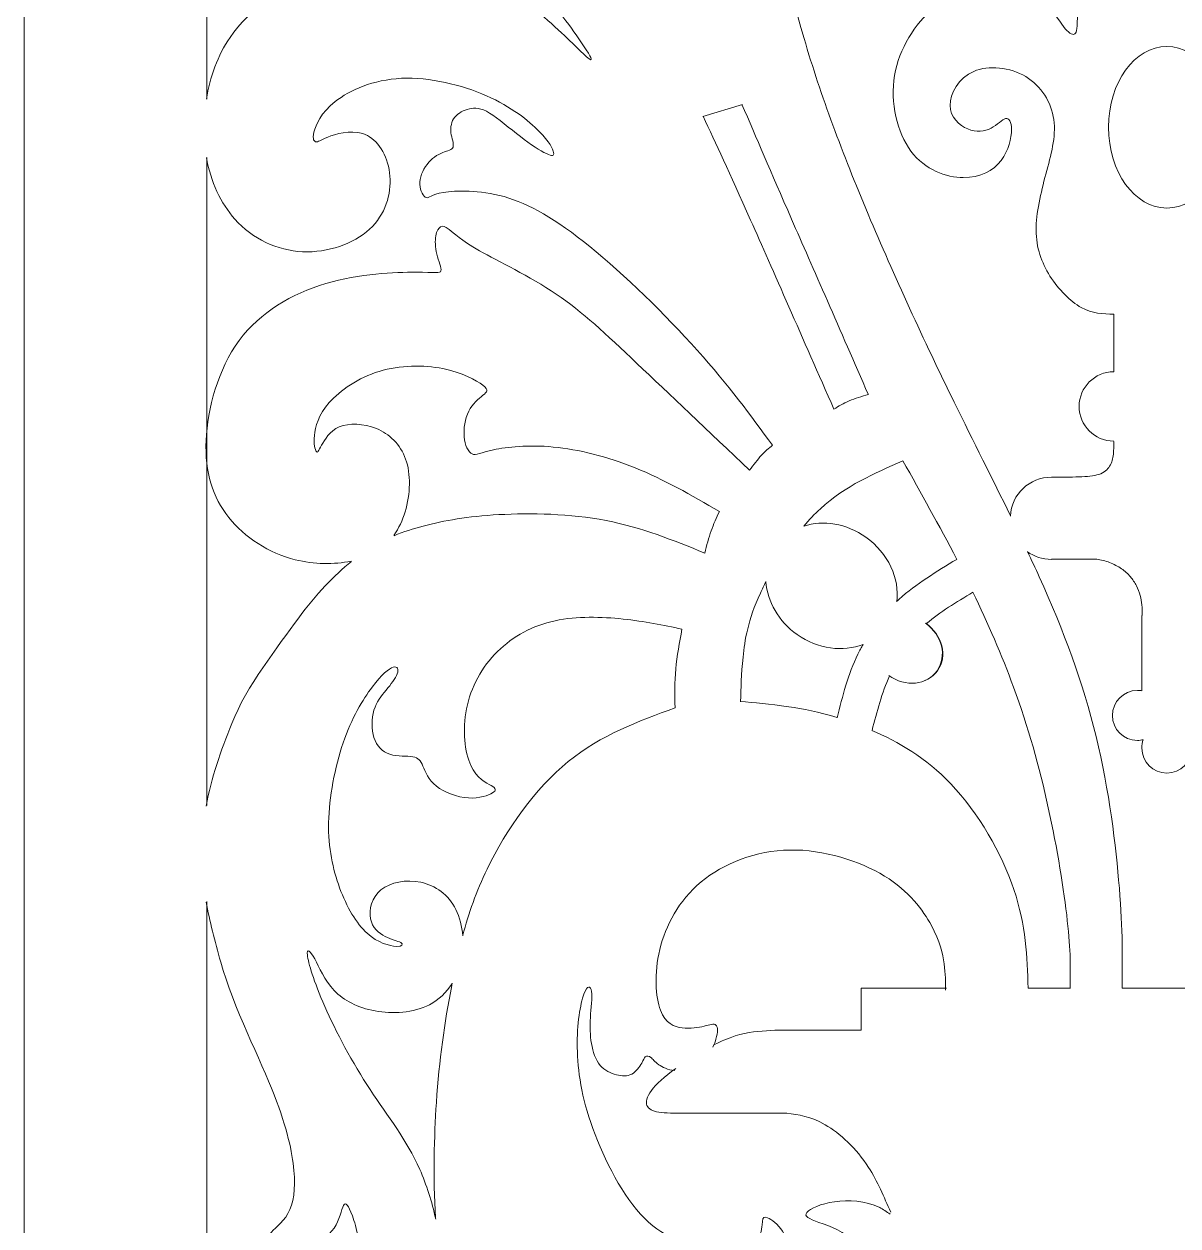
# Model space of a CAD drawing. Header units: centimetres. Extents: x -9.9 to 31.1, y -6.7 to 14.3.
# Drawn here: x 20.163 to 23.49, y -1.109 to 2.357 of the extents above; entities that cross this region are included whole.
import ezdxf

# ---------------------------------------------------------------- set-up
doc = ezdxf.new("R2010")
doc.units = ezdxf.units.CM
doc.header["$MEASUREMENT"] = 0
doc.layers.add('Layer 1', color=7, linetype='Continuous')

msp = doc.modelspace()

# ---------------------------------------------------------------- linework, layer by layer
at = {"layer": 'Layer 1', "lineweight": 9}
msp.add_lwpolyline([(20.163, -5.294), (26.754, -5.294), (26.754, 5.345), (20.163, 5.345), (20.163, -5.294)], close=True, dxfattribs=at)
for points, knots in [([(20.954, 3.937), (20.95, 3.921), (20.947, 3.904), (20.944, 3.886), (20.944, 3.886), (20.923, 3.751), (20.942, 3.572), (20.981, 3.44), (20.981, 3.44), (21.02, 3.308), (21.081, 3.223), (21.125, 3.168), (21.125, 3.168), (21.169, 3.113), (21.197, 3.088), (21.206, 3.074), (21.206, 3.074), (21.215, 3.061), (21.205, 3.06), (21.189, 3.066), (21.189, 3.066), (21.173, 3.073), (21.152, 3.088), (21.127, 3.093), (21.127, 3.093), (21.102, 3.099), (21.075, 3.095), (21.054, 3.083), (21.054, 3.083), (21.033, 3.071), (21.02, 3.051), (21.015, 3.032), (21.015, 3.032), (21.01, 3.013), (21.014, 2.996), (21.02, 2.982), (21.02, 2.982), (21.026, 2.968), (21.035, 2.959), (21.035, 2.952), (21.035, 2.952), (21.035, 2.945), (21.027, 2.941), (21.014, 2.935), (21.014, 2.935), (21.001, 2.93), (20.983, 2.924), (20.968, 2.908), (20.968, 2.908), (20.953, 2.892), (20.942, 2.866), (20.935, 2.839), (20.935, 2.839), (20.929, 2.812), (20.928, 2.784), (20.931, 2.766), (20.931, 2.766), (20.934, 2.748), (20.94, 2.741), (20.951, 2.751), (20.951, 2.751), (20.962, 2.762), (20.979, 2.791), (21.013, 2.806), (21.013, 2.806), (21.047, 2.821), (21.099, 2.821), (21.163, 2.805), (21.163, 2.805), (21.227, 2.789), (21.302, 2.755), (21.378, 2.706), (21.378, 2.706), (21.454, 2.656), (21.529, 2.591), (21.596, 2.52), (21.596, 2.52), (21.663, 2.449), (21.721, 2.373), (21.755, 2.325), (21.755, 2.325), (21.789, 2.277), (21.8, 2.257), (21.798, 2.254), (21.798, 2.254), (21.796, 2.251), (21.781, 2.265), (21.744, 2.301), (21.744, 2.301), (21.707, 2.337), (21.649, 2.394), (21.576, 2.442), (21.576, 2.442), (21.503, 2.49), (21.415, 2.53), (21.356, 2.553), (21.356, 2.553), (21.297, 2.576), (21.267, 2.582), (21.241, 2.595), (21.241, 2.595), (21.215, 2.608), (21.194, 2.629), (21.18, 2.637), (21.18, 2.637), (21.166, 2.646), (21.158, 2.643), (21.154, 2.627), (21.154, 2.627), (21.15, 2.612), (21.149, 2.585), (21.159, 2.561), (21.159, 2.561), (21.169, 2.537), (21.189, 2.515), (21.191, 2.505), (21.191, 2.505), (21.193, 2.495), (21.177, 2.497), (21.141, 2.5), (21.141, 2.5), (21.105, 2.503), (21.049, 2.506), (20.976, 2.481), (20.976, 2.481), (20.903, 2.455), (20.813, 2.401), (20.757, 2.318), (20.757, 2.318), (20.721, 2.266), (20.699, 2.203), (20.689, 2.14)], [0, 0, 0, 0, 0.0294118, 0.0294118, 0.0294118, 0.0294118, 0.0588235, 0.0588235, 0.0588235, 0.0588235, 0.0882353, 0.0882353, 0.0882353, 0.0882353, 0.1176471, 0.1176471, 0.1176471, 0.1176471, 0.1470588, 0.1470588, 0.1470588, 0.1470588, 0.1764706, 0.1764706, 0.1764706, 0.1764706, 0.2058824, 0.2058824, 0.2058824, 0.2058824, 0.2352941, 0.2352941, 0.2352941, 0.2352941, 0.2647059, 0.2647059, 0.2647059, 0.2647059, 0.2941176, 0.2941176, 0.2941176, 0.2941176, 0.3235294, 0.3235294, 0.3235294, 0.3235294, 0.3529412, 0.3529412, 0.3529412, 0.3529412, 0.3823529, 0.3823529, 0.3823529, 0.3823529, 0.4117647, 0.4117647, 0.4117647, 0.4117647, 0.4411765, 0.4411765, 0.4411765, 0.4411765, 0.4705882, 0.4705882, 0.4705882, 0.4705882, 0.5, 0.5, 0.5, 0.5, 0.5294118, 0.5294118, 0.5294118, 0.5294118, 0.5588235, 0.5588235, 0.5588235, 0.5588235, 0.5882353, 0.5882353, 0.5882353, 0.5882353, 0.6176471, 0.6176471, 0.6176471, 0.6176471, 0.6470588, 0.6470588, 0.6470588, 0.6470588, 0.6764706, 0.6764706, 0.6764706, 0.6764706, 0.7058824, 0.7058824, 0.7058824, 0.7058824, 0.7352941, 0.7352941, 0.7352941, 0.7352941, 0.7647059, 0.7647059, 0.7647059, 0.7647059, 0.7941176, 0.7941176, 0.7941176, 0.7941176, 0.8235294, 0.8235294, 0.8235294, 0.8235294, 0.8529412, 0.8529412, 0.8529412, 0.8529412, 0.8823529, 0.8823529, 0.8823529, 0.8823529, 0.9117647, 0.9117647, 0.9117647, 0.9117647, 0.9411765, 0.9411765, 0.9411765, 0.9411765, 1, 1, 1, 1]), ([(22.646, 3.315), (22.632, 3.33), (22.62, 3.346), (22.611, 3.363), (22.611, 3.363), (22.575, 3.432), (22.583, 3.521), (22.605, 3.585), (22.605, 3.585), (22.626, 3.649), (22.661, 3.689), (22.701, 3.712), (22.701, 3.712), (22.742, 3.735), (22.788, 3.742), (22.827, 3.734), (22.827, 3.734), (22.865, 3.726), (22.895, 3.704), (22.912, 3.676), (22.912, 3.676), (22.93, 3.648), (22.935, 3.614), (22.941, 3.592), (22.941, 3.592), (22.947, 3.57), (22.954, 3.559), (22.961, 3.563), (22.961, 3.563), (22.968, 3.566), (22.975, 3.584), (22.968, 3.624), (22.968, 3.624), (22.961, 3.664), (22.941, 3.728), (22.894, 3.774), (22.894, 3.774), (22.847, 3.82), (22.773, 3.849), (22.697, 3.843), (22.697, 3.843), (22.621, 3.837), (22.542, 3.795), (22.477, 3.709), (22.477, 3.709), (22.412, 3.623), (22.361, 3.493), (22.332, 3.338), (22.332, 3.338), (22.303, 3.183), (22.296, 3.003), (22.311, 2.828), (22.311, 2.828), (22.326, 2.653), (22.363, 2.482), (22.412, 2.315), (22.412, 2.315), (22.461, 2.148), (22.523, 1.984), (22.597, 1.808), (22.597, 1.808), (22.671, 1.632), (22.758, 1.443), (22.845, 1.266), (22.845, 1.266), (22.9, 1.153), (22.956, 1.044), (23.007, 0.939)], [0, 0, 0, 0, 0.0555556, 0.0555556, 0.0555556, 0.0555556, 0.1111111, 0.1111111, 0.1111111, 0.1111111, 0.1666667, 0.1666667, 0.1666667, 0.1666667, 0.2222222, 0.2222222, 0.2222222, 0.2222222, 0.2777778, 0.2777778, 0.2777778, 0.2777778, 0.3333333, 0.3333333, 0.3333333, 0.3333333, 0.3888889, 0.3888889, 0.3888889, 0.3888889, 0.4444444, 0.4444444, 0.4444444, 0.4444444, 0.5, 0.5, 0.5, 0.5, 0.5555556, 0.5555556, 0.5555556, 0.5555556, 0.6111111, 0.6111111, 0.6111111, 0.6111111, 0.6666667, 0.6666667, 0.6666667, 0.6666667, 0.7222222, 0.7222222, 0.7222222, 0.7222222, 0.7777778, 0.7777778, 0.7777778, 0.7777778, 0.8333333, 0.8333333, 0.8333333, 0.8333333, 0.8888889, 0.8888889, 0.8888889, 0.8888889, 1, 1, 1, 1]), ([(23.305, 1.52), (23.274, 1.521), (23.243, 1.521), (23.211, 1.539), (23.211, 1.539), (23.179, 1.557), (23.146, 1.591), (23.121, 1.63), (23.121, 1.63), (23.097, 1.669), (23.081, 1.712), (23.081, 1.762), (23.081, 1.762), (23.08, 1.812), (23.095, 1.869), (23.109, 1.924), (23.109, 1.924), (23.124, 1.979), (23.139, 2.031), (23.132, 2.081), (23.132, 2.081), (23.125, 2.131), (23.096, 2.178), (23.051, 2.205), (23.051, 2.205), (23.006, 2.232), (22.944, 2.239), (22.901, 2.22), (22.901, 2.22), (22.858, 2.201), (22.832, 2.156), (22.833, 2.122), (22.833, 2.122), (22.833, 2.088), (22.859, 2.064), (22.884, 2.054), (22.884, 2.054), (22.909, 2.044), (22.932, 2.047), (22.951, 2.056), (22.951, 2.056), (22.969, 2.066), (22.983, 2.082), (22.993, 2.084), (22.993, 2.084), (23.003, 2.086), (23.01, 2.075), (23.01, 2.052), (23.01, 2.052), (23.01, 2.028), (23.002, 1.992), (22.98, 1.963), (22.98, 1.963), (22.958, 1.934), (22.92, 1.913), (22.871, 1.914), (22.871, 1.914), (22.822, 1.914), (22.761, 1.936), (22.72, 1.99), (22.72, 1.99), (22.68, 2.044), (22.66, 2.13), (22.673, 2.208), (22.673, 2.208), (22.686, 2.286), (22.732, 2.356), (22.785, 2.404), (22.785, 2.404), (22.838, 2.452), (22.897, 2.477), (22.953, 2.477), (22.953, 2.477), (23.009, 2.477), (23.062, 2.451), (23.096, 2.423), (23.096, 2.423), (23.13, 2.396), (23.147, 2.367), (23.16, 2.349), (23.16, 2.349), (23.174, 2.331), (23.185, 2.325), (23.191, 2.327), (23.191, 2.327), (23.197, 2.329), (23.199, 2.338), (23.2, 2.374), (23.2, 2.374), (23.201, 2.41), (23.201, 2.474), (23.201, 2.537)], [0, 0, 0, 0, 0.0416667, 0.0416667, 0.0416667, 0.0416667, 0.0833333, 0.0833333, 0.0833333, 0.0833333, 0.125, 0.125, 0.125, 0.125, 0.1666667, 0.1666667, 0.1666667, 0.1666667, 0.2083333, 0.2083333, 0.2083333, 0.2083333, 0.25, 0.25, 0.25, 0.25, 0.2916667, 0.2916667, 0.2916667, 0.2916667, 0.3333333, 0.3333333, 0.3333333, 0.3333333, 0.375, 0.375, 0.375, 0.375, 0.4166667, 0.4166667, 0.4166667, 0.4166667, 0.4583333, 0.4583333, 0.4583333, 0.4583333, 0.5, 0.5, 0.5, 0.5, 0.5416667, 0.5416667, 0.5416667, 0.5416667, 0.5833333, 0.5833333, 0.5833333, 0.5833333, 0.625, 0.625, 0.625, 0.625, 0.6666667, 0.6666667, 0.6666667, 0.6666667, 0.7083333, 0.7083333, 0.7083333, 0.7083333, 0.75, 0.75, 0.75, 0.75, 0.7916667, 0.7916667, 0.7916667, 0.7916667, 0.8333333, 0.8333333, 0.8333333, 0.8333333, 0.875, 0.875, 0.875, 0.875, 0.9166667, 0.9166667, 0.9166667, 0.9166667, 1, 1, 1, 1]), ([(23.458, 2.292), (23.365, 2.292), (23.29, 2.188), (23.29, 2.059), (23.29, 2.059), (23.29, 1.93), (23.365, 1.826), (23.458, 1.826)], [0, 0, 0, 0, 0.3333333, 0.3333333, 0.3333333, 0.3333333, 1, 1, 1, 1]), ([(23.458, 2.292), (23.551, 2.292), (23.626, 2.188), (23.626, 2.059), (23.626, 2.059), (23.626, 1.93), (23.551, 1.826), (23.458, 1.826)], [0, 0, 0, 0, 0.3333333, 0.3333333, 0.3333333, 0.3333333, 1, 1, 1, 1]), ([(20.689, 1.972), (20.701, 1.901), (20.73, 1.84), (20.771, 1.794), (20.771, 1.794), (20.822, 1.736), (20.893, 1.704), (20.966, 1.7), (20.966, 1.7), (21.039, 1.697), (21.113, 1.722), (21.159, 1.765), (21.159, 1.765), (21.205, 1.807), (21.222, 1.866), (21.218, 1.918), (21.218, 1.918), (21.214, 1.97), (21.188, 2.017), (21.153, 2.035), (21.153, 2.035), (21.118, 2.053), (21.074, 2.043), (21.048, 2.034), (21.048, 2.034), (21.022, 2.025), (21.013, 2.017), (21.006, 2.017), (21.006, 2.017), (20.999, 2.017), (20.994, 2.024), (20.999, 2.045), (20.999, 2.045), (21.004, 2.066), (21.019, 2.1), (21.06, 2.133), (21.06, 2.133), (21.102, 2.166), (21.17, 2.196), (21.251, 2.2), (21.251, 2.2), (21.332, 2.204), (21.425, 2.181), (21.496, 2.15), (21.496, 2.15), (21.568, 2.118), (21.618, 2.078), (21.648, 2.047), (21.648, 2.047), (21.678, 2.017), (21.688, 1.996), (21.69, 1.986), (21.69, 1.986), (21.692, 1.976), (21.686, 1.975), (21.669, 1.983), (21.669, 1.983), (21.652, 1.991), (21.624, 2.009), (21.594, 2.032), (21.594, 2.032), (21.564, 2.055), (21.53, 2.085), (21.505, 2.1), (21.505, 2.1), (21.48, 2.115), (21.463, 2.116), (21.447, 2.112), (21.447, 2.112), (21.431, 2.108), (21.415, 2.1), (21.405, 2.088), (21.405, 2.088), (21.395, 2.076), (21.392, 2.059), (21.394, 2.043), (21.394, 2.043), (21.396, 2.027), (21.403, 2.011), (21.4, 2.002), (21.4, 2.002), (21.397, 1.993), (21.385, 1.992), (21.37, 1.986), (21.37, 1.986), (21.355, 1.98), (21.338, 1.969), (21.325, 1.952), (21.325, 1.952), (21.312, 1.935), (21.303, 1.913), (21.304, 1.894), (21.304, 1.894), (21.305, 1.875), (21.315, 1.859), (21.322, 1.856), (21.322, 1.856), (21.33, 1.854), (21.336, 1.865), (21.372, 1.871), (21.372, 1.871), (21.408, 1.877), (21.475, 1.879), (21.547, 1.859), (21.547, 1.859), (21.619, 1.838), (21.696, 1.795), (21.794, 1.715), (21.794, 1.715), (21.893, 1.635), (22.013, 1.518), (22.104, 1.416), (22.104, 1.416), (22.195, 1.314), (22.258, 1.228), (22.321, 1.142), (22.321, 1.142), (22.31, 1.133), (22.3, 1.125), (22.289, 1.113), (22.289, 1.113), (22.278, 1.101), (22.266, 1.085), (22.255, 1.07), (22.255, 1.07), (22.138, 1.181), (22.021, 1.292), (21.93, 1.378), (21.93, 1.378), (21.839, 1.464), (21.774, 1.526), (21.697, 1.578), (21.697, 1.578), (21.62, 1.63), (21.531, 1.672), (21.476, 1.703), (21.476, 1.703), (21.422, 1.734), (21.402, 1.754), (21.389, 1.764), (21.389, 1.764), (21.376, 1.774), (21.37, 1.776), (21.364, 1.772), (21.364, 1.772), (21.358, 1.768), (21.353, 1.76), (21.35, 1.746), (21.35, 1.746), (21.348, 1.732), (21.348, 1.713), (21.353, 1.693), (21.353, 1.693), (21.358, 1.673), (21.367, 1.653), (21.365, 1.645), (21.365, 1.645), (21.363, 1.637), (21.35, 1.641), (21.292, 1.641), (21.292, 1.641), (21.234, 1.641), (21.13, 1.637), (21.033, 1.608), (21.033, 1.608), (20.935, 1.579), (20.844, 1.526), (20.783, 1.444), (20.783, 1.444), (20.722, 1.361), (20.692, 1.248), (20.688, 1.156), (20.688, 1.156), (20.684, 1.064), (20.707, 0.992), (20.753, 0.934), (20.753, 0.934), (20.799, 0.876), (20.869, 0.831), (20.945, 0.812), (20.945, 0.812), (20.999, 0.798), (21.057, 0.798), (21.106, 0.808)], [0, 0, 0, 0, 0.0212766, 0.0212766, 0.0212766, 0.0212766, 0.0425532, 0.0425532, 0.0425532, 0.0425532, 0.0638298, 0.0638298, 0.0638298, 0.0638298, 0.0851064, 0.0851064, 0.0851064, 0.0851064, 0.106383, 0.106383, 0.106383, 0.106383, 0.1276596, 0.1276596, 0.1276596, 0.1276596, 0.1489362, 0.1489362, 0.1489362, 0.1489362, 0.1702128, 0.1702128, 0.1702128, 0.1702128, 0.1914894, 0.1914894, 0.1914894, 0.1914894, 0.212766, 0.212766, 0.212766, 0.212766, 0.2340426, 0.2340426, 0.2340426, 0.2340426, 0.2553191, 0.2553191, 0.2553191, 0.2553191, 0.2765957, 0.2765957, 0.2765957, 0.2765957, 0.2978723, 0.2978723, 0.2978723, 0.2978723, 0.3191489, 0.3191489, 0.3191489, 0.3191489, 0.3404255, 0.3404255, 0.3404255, 0.3404255, 0.3617021, 0.3617021, 0.3617021, 0.3617021, 0.3829787, 0.3829787, 0.3829787, 0.3829787, 0.4042553, 0.4042553, 0.4042553, 0.4042553, 0.4255319, 0.4255319, 0.4255319, 0.4255319, 0.4468085, 0.4468085, 0.4468085, 0.4468085, 0.4680851, 0.4680851, 0.4680851, 0.4680851, 0.4893617, 0.4893617, 0.4893617, 0.4893617, 0.5106383, 0.5106383, 0.5106383, 0.5106383, 0.5319149, 0.5319149, 0.5319149, 0.5319149, 0.5531915, 0.5531915, 0.5531915, 0.5531915, 0.5744681, 0.5744681, 0.5744681, 0.5744681, 0.5957447, 0.5957447, 0.5957447, 0.5957447, 0.6170213, 0.6170213, 0.6170213, 0.6170213, 0.6382979, 0.6382979, 0.6382979, 0.6382979, 0.6595745, 0.6595745, 0.6595745, 0.6595745, 0.6808511, 0.6808511, 0.6808511, 0.6808511, 0.7021277, 0.7021277, 0.7021277, 0.7021277, 0.7234043, 0.7234043, 0.7234043, 0.7234043, 0.7446809, 0.7446809, 0.7446809, 0.7446809, 0.7659574, 0.7659574, 0.7659574, 0.7659574, 0.787234, 0.787234, 0.787234, 0.787234, 0.8085106, 0.8085106, 0.8085106, 0.8085106, 0.8297872, 0.8297872, 0.8297872, 0.8297872, 0.8510638, 0.8510638, 0.8510638, 0.8510638, 0.8723404, 0.8723404, 0.8723404, 0.8723404, 0.893617, 0.893617, 0.893617, 0.893617, 0.9148936, 0.9148936, 0.9148936, 0.9148936, 0.9361702, 0.9361702, 0.9361702, 0.9361702, 0.9574468, 0.9574468, 0.9574468, 0.9574468, 1, 1, 1, 1]), ([(22.597, 1.289), (22.517, 1.472), (22.437, 1.655), (22.376, 1.794), (22.376, 1.794), (22.315, 1.933), (22.274, 2.029), (22.233, 2.125)], [0, 0, 0, 0, 0.3333333, 0.3333333, 0.3333333, 0.3333333, 1, 1, 1, 1]), ([(22.498, 1.246), (22.409, 1.448), (22.321, 1.65), (22.258, 1.791), (22.258, 1.791), (22.195, 1.932), (22.158, 2.011), (22.121, 2.091)], [0, 0, 0, 0, 0.3333333, 0.3333333, 0.3333333, 0.3333333, 1, 1, 1, 1]), ([(21.229, 0.882), (21.244, 0.903), (21.254, 0.926), (21.262, 0.95), (21.262, 0.95), (21.277, 1.002), (21.279, 1.059), (21.263, 1.102), (21.263, 1.102), (21.248, 1.145), (21.216, 1.175), (21.179, 1.19), (21.179, 1.19), (21.142, 1.205), (21.1, 1.207), (21.072, 1.195), (21.072, 1.195), (21.044, 1.183), (21.03, 1.158), (21.021, 1.142), (21.021, 1.142), (21.012, 1.126), (21.009, 1.119), (21.006, 1.124), (21.006, 1.124), (21.002, 1.129), (20.998, 1.145), (21, 1.17), (21, 1.17), (21.002, 1.195), (21.012, 1.23), (21.043, 1.265), (21.043, 1.265), (21.074, 1.3), (21.127, 1.337), (21.187, 1.355), (21.187, 1.355), (21.247, 1.373), (21.315, 1.374), (21.37, 1.363), (21.37, 1.363), (21.425, 1.352), (21.468, 1.329), (21.486, 1.315), (21.486, 1.315), (21.504, 1.301), (21.498, 1.296), (21.486, 1.286), (21.486, 1.286), (21.474, 1.276), (21.456, 1.261), (21.445, 1.24), (21.445, 1.24), (21.434, 1.218), (21.43, 1.19), (21.432, 1.166), (21.432, 1.166), (21.434, 1.142), (21.444, 1.122), (21.455, 1.117), (21.455, 1.117), (21.466, 1.112), (21.479, 1.121), (21.517, 1.129), (21.517, 1.129), (21.555, 1.137), (21.617, 1.144), (21.689, 1.137), (21.689, 1.137), (21.761, 1.13), (21.844, 1.11), (21.925, 1.077), (21.925, 1.077), (22.007, 1.044), (22.087, 0.998), (22.168, 0.951), (22.168, 0.951), (22.159, 0.933), (22.151, 0.915), (22.144, 0.895), (22.144, 0.895), (22.137, 0.875), (22.131, 0.853), (22.126, 0.831), (22.126, 0.831), (22.035, 0.868), (21.944, 0.905), (21.841, 0.925), (21.841, 0.925), (21.738, 0.945), (21.623, 0.947), (21.532, 0.942), (21.532, 0.942), (21.441, 0.937), (21.375, 0.925), (21.314, 0.909), (21.314, 0.909), (21.285, 0.901), (21.257, 0.893), (21.23, 0.881)], [0, 0, 0, 0, 0.0384615, 0.0384615, 0.0384615, 0.0384615, 0.0769231, 0.0769231, 0.0769231, 0.0769231, 0.1153846, 0.1153846, 0.1153846, 0.1153846, 0.1538462, 0.1538462, 0.1538462, 0.1538462, 0.1923077, 0.1923077, 0.1923077, 0.1923077, 0.2307692, 0.2307692, 0.2307692, 0.2307692, 0.2692308, 0.2692308, 0.2692308, 0.2692308, 0.3076923, 0.3076923, 0.3076923, 0.3076923, 0.3461538, 0.3461538, 0.3461538, 0.3461538, 0.3846154, 0.3846154, 0.3846154, 0.3846154, 0.4230769, 0.4230769, 0.4230769, 0.4230769, 0.4615385, 0.4615385, 0.4615385, 0.4615385, 0.5, 0.5, 0.5, 0.5, 0.5384615, 0.5384615, 0.5384615, 0.5384615, 0.5769231, 0.5769231, 0.5769231, 0.5769231, 0.6153846, 0.6153846, 0.6153846, 0.6153846, 0.6538462, 0.6538462, 0.6538462, 0.6538462, 0.6923077, 0.6923077, 0.6923077, 0.6923077, 0.7307692, 0.7307692, 0.7307692, 0.7307692, 0.7692308, 0.7692308, 0.7692308, 0.7692308, 0.8076923, 0.8076923, 0.8076923, 0.8076923, 0.8461538, 0.8461538, 0.8461538, 0.8461538, 0.8846154, 0.8846154, 0.8846154, 0.8846154, 0.9230769, 0.9230769, 0.9230769, 0.9230769, 1, 1, 1, 1]), ([(23.305, 1.154), (23.25, 1.154), (23.205, 1.199), (23.205, 1.254), (23.205, 1.254), (23.205, 1.309), (23.25, 1.354), (23.305, 1.354)], [0, 0, 0, 0, 0.3333333, 0.3333333, 0.3333333, 0.3333333, 1, 1, 1, 1]), ([(22.498, 1.246), (22.512, 1.255), (22.525, 1.263), (22.542, 1.27), (22.542, 1.27), (22.559, 1.277), (22.578, 1.283), (22.598, 1.288)], [0, 0, 0, 0, 0.3333333, 0.3333333, 0.3333333, 0.3333333, 1, 1, 1, 1]), ([(23.125, 1.05), (23.153, 1.05), (23.181, 1.05), (23.204, 1.051), (23.204, 1.051), (23.228, 1.052), (23.247, 1.053), (23.262, 1.058), (23.262, 1.058), (23.277, 1.063), (23.287, 1.072), (23.293, 1.082), (23.293, 1.082), (23.3, 1.092), (23.302, 1.104), (23.304, 1.116), (23.304, 1.116), (23.305, 1.128), (23.305, 1.141), (23.305, 1.153)], [0, 0, 0, 0, 0.1666667, 0.1666667, 0.1666667, 0.1666667, 0.3333333, 0.3333333, 0.3333333, 0.3333333, 0.5, 0.5, 0.5, 0.5, 0.6666667, 0.6666667, 0.6666667, 0.6666667, 1, 1, 1, 1]), ([(22.697, 1.097), (22.615, 1.061), (22.532, 1.026), (22.459, 0.959), (22.459, 0.959), (22.442, 0.944), (22.426, 0.927), (22.411, 0.909)], [0, 0, 0, 0, 0.3333333, 0.3333333, 0.3333333, 0.3333333, 1, 1, 1, 1]), ([(22.679, 0.691), (22.688, 0.757), (22.655, 0.831), (22.59, 0.877), (22.59, 0.877), (22.534, 0.917), (22.467, 0.927), (22.411, 0.909)], [0, 0, 0, 0, 0.3333333, 0.3333333, 0.3333333, 0.3333333, 1, 1, 1, 1]), ([(22.679, 0.691), (22.688, 0.757), (22.655, 0.831), (22.59, 0.877), (22.59, 0.877), (22.534, 0.917), (22.467, 0.927), (22.411, 0.909)], [0, 0, 0, 0, 0.3333333, 0.3333333, 0.3333333, 0.3333333, 1, 1, 1, 1]), ([(23.056, 0.836), (23.068, 0.811), (23.079, 0.787), (23.09, 0.763), (23.09, 0.763), (23.161, 0.605), (23.217, 0.457), (23.254, 0.302), (23.254, 0.302), (23.292, 0.147), (23.311, -0.013), (23.321, -0.135), (23.321, -0.135), (23.331, -0.257), (23.33, -0.34), (23.329, -0.423)], [0, 0, 0, 0, 0.2, 0.2, 0.2, 0.2, 0.4, 0.4, 0.4, 0.4, 0.6, 0.6, 0.6, 0.6, 1, 1, 1, 1]), ([(21.107, 0.807), (21.057, 0.767), (21.005, 0.713), (20.955, 0.644), (20.955, 0.644), (20.893, 0.559), (20.805, 0.448), (20.762, 0.34), (20.762, 0.34), (20.73, 0.26), (20.703, 0.184), (20.688, 0.101)], [0, 0, 0, 0, 0.25, 0.25, 0.25, 0.25, 0.5, 0.5, 0.5, 0.5, 1, 1, 1, 1]), ([(22.852, 0.813), (22.794, 0.778), (22.735, 0.742), (22.686, 0.698), (22.686, 0.698), (22.684, 0.696), (22.681, 0.694), (22.679, 0.691)], [0, 0, 0, 0, 0.3333333, 0.3333333, 0.3333333, 0.3333333, 1, 1, 1, 1]), ([(23.256, 0.814), (23.268, 0.811), (23.281, 0.809), (23.293, 0.804), (23.293, 0.804), (23.305, 0.799), (23.317, 0.793), (23.327, 0.786), (23.327, 0.786), (23.337, 0.779), (23.346, 0.771), (23.353, 0.763), (23.353, 0.763), (23.36, 0.755), (23.365, 0.746), (23.37, 0.737), (23.37, 0.737), (23.375, 0.728), (23.378, 0.718), (23.381, 0.709), (23.381, 0.709), (23.384, 0.7), (23.385, 0.691), (23.386, 0.682), (23.386, 0.682), (23.387, 0.672), (23.387, 0.662), (23.387, 0.651)], [0, 0, 0, 0, 0.125, 0.125, 0.125, 0.125, 0.25, 0.25, 0.25, 0.25, 0.375, 0.375, 0.375, 0.375, 0.5, 0.5, 0.5, 0.5, 0.625, 0.625, 0.625, 0.625, 0.75, 0.75, 0.75, 0.75, 1, 1, 1, 1]), ([(22.302, 0.749), (22.296, 0.738), (22.291, 0.727), (22.286, 0.716), (22.286, 0.716), (22.25, 0.638), (22.241, 0.58), (22.236, 0.531), (22.236, 0.531), (22.231, 0.482), (22.23, 0.442), (22.229, 0.403)], [0, 0, 0, 0, 0.25, 0.25, 0.25, 0.25, 0.5, 0.5, 0.5, 0.5, 1, 1, 1, 1]), ([(22.302, 0.748), (22.306, 0.692), (22.338, 0.634), (22.392, 0.596), (22.392, 0.596), (22.452, 0.554), (22.525, 0.545), (22.582, 0.568)], [0, 0, 0, 0, 0.3333333, 0.3333333, 0.3333333, 0.3333333, 1, 1, 1, 1]), ([(22.302, 0.748), (22.306, 0.692), (22.338, 0.634), (22.392, 0.596), (22.392, 0.596), (22.452, 0.554), (22.525, 0.545), (22.582, 0.568)], [0, 0, 0, 0, 0.3333333, 0.3333333, 0.3333333, 0.3333333, 1, 1, 1, 1]), ([(22.899, 0.718), (22.942, 0.629), (22.982, 0.537), (23.016, 0.445), (23.016, 0.445), (23.058, 0.33), (23.091, 0.215), (23.116, 0.097), (23.116, 0.097), (23.142, -0.021), (23.162, -0.142), (23.171, -0.229), (23.171, -0.229), (23.181, -0.316), (23.18, -0.369), (23.179, -0.422)], [0, 0, 0, 0, 0.2, 0.2, 0.2, 0.2, 0.4, 0.4, 0.4, 0.4, 0.6, 0.6, 0.6, 0.6, 1, 1, 1, 1]), ([(21.428, -0.272), (21.426, -0.245), (21.419, -0.219), (21.408, -0.197), (21.408, -0.197), (21.387, -0.154), (21.349, -0.127), (21.307, -0.118), (21.307, -0.118), (21.265, -0.109), (21.219, -0.118), (21.192, -0.14), (21.192, -0.14), (21.165, -0.162), (21.157, -0.197), (21.162, -0.223), (21.162, -0.223), (21.167, -0.249), (21.186, -0.265), (21.204, -0.274), (21.204, -0.274), (21.222, -0.284), (21.241, -0.287), (21.249, -0.292), (21.249, -0.292), (21.257, -0.297), (21.255, -0.304), (21.236, -0.303), (21.236, -0.303), (21.218, -0.302), (21.183, -0.293), (21.152, -0.265), (21.152, -0.265), (21.121, -0.237), (21.093, -0.189), (21.073, -0.134), (21.073, -0.134), (21.053, -0.08), (21.04, -0.019), (21.041, 0.054), (21.041, 0.054), (21.043, 0.127), (21.059, 0.213), (21.083, 0.284), (21.083, 0.284), (21.107, 0.355), (21.14, 0.409), (21.167, 0.445), (21.167, 0.445), (21.194, 0.481), (21.215, 0.498), (21.227, 0.502), (21.227, 0.502), (21.24, 0.506), (21.244, 0.496), (21.239, 0.483), (21.239, 0.483), (21.234, 0.47), (21.221, 0.453), (21.207, 0.436), (21.207, 0.436), (21.193, 0.419), (21.179, 0.402), (21.172, 0.378), (21.172, 0.378), (21.165, 0.354), (21.164, 0.323), (21.172, 0.299), (21.172, 0.299), (21.18, 0.275), (21.196, 0.258), (21.218, 0.251), (21.218, 0.251), (21.24, 0.244), (21.268, 0.247), (21.284, 0.244), (21.284, 0.244), (21.301, 0.241), (21.306, 0.233), (21.313, 0.217), (21.313, 0.217), (21.32, 0.201), (21.329, 0.178), (21.352, 0.159), (21.352, 0.159), (21.375, 0.141), (21.413, 0.127), (21.444, 0.125), (21.444, 0.125), (21.476, 0.123), (21.502, 0.133), (21.514, 0.14), (21.514, 0.14), (21.526, 0.147), (21.524, 0.152), (21.51, 0.161), (21.51, 0.161), (21.496, 0.169), (21.468, 0.181), (21.451, 0.219), (21.451, 0.219), (21.434, 0.257), (21.426, 0.321), (21.439, 0.382), (21.439, 0.382), (21.451, 0.444), (21.483, 0.503), (21.528, 0.547), (21.528, 0.547), (21.573, 0.592), (21.63, 0.622), (21.694, 0.636), (21.694, 0.636), (21.758, 0.65), (21.828, 0.647), (21.89, 0.641), (21.89, 0.641), (21.952, 0.634), (22.006, 0.623), (22.06, 0.612), (22.06, 0.612), (22.053, 0.573), (22.045, 0.534), (22.042, 0.497), (22.042, 0.497), (22.039, 0.459), (22.039, 0.422), (22.04, 0.385), (22.04, 0.385), (21.934, 0.346), (21.827, 0.307), (21.732, 0.23), (21.732, 0.23), (21.637, 0.152), (21.553, 0.035), (21.498, -0.08), (21.498, -0.08), (21.467, -0.144), (21.445, -0.208), (21.428, -0.271)], [0, 0, 0, 0, 0.0277778, 0.0277778, 0.0277778, 0.0277778, 0.0555556, 0.0555556, 0.0555556, 0.0555556, 0.0833333, 0.0833333, 0.0833333, 0.0833333, 0.1111111, 0.1111111, 0.1111111, 0.1111111, 0.1388889, 0.1388889, 0.1388889, 0.1388889, 0.1666667, 0.1666667, 0.1666667, 0.1666667, 0.1944444, 0.1944444, 0.1944444, 0.1944444, 0.2222222, 0.2222222, 0.2222222, 0.2222222, 0.25, 0.25, 0.25, 0.25, 0.2777778, 0.2777778, 0.2777778, 0.2777778, 0.3055556, 0.3055556, 0.3055556, 0.3055556, 0.3333333, 0.3333333, 0.3333333, 0.3333333, 0.3611111, 0.3611111, 0.3611111, 0.3611111, 0.3888889, 0.3888889, 0.3888889, 0.3888889, 0.4166667, 0.4166667, 0.4166667, 0.4166667, 0.4444444, 0.4444444, 0.4444444, 0.4444444, 0.4722222, 0.4722222, 0.4722222, 0.4722222, 0.5, 0.5, 0.5, 0.5, 0.5277778, 0.5277778, 0.5277778, 0.5277778, 0.5555556, 0.5555556, 0.5555556, 0.5555556, 0.5833333, 0.5833333, 0.5833333, 0.5833333, 0.6111111, 0.6111111, 0.6111111, 0.6111111, 0.6388889, 0.6388889, 0.6388889, 0.6388889, 0.6666667, 0.6666667, 0.6666667, 0.6666667, 0.6944444, 0.6944444, 0.6944444, 0.6944444, 0.7222222, 0.7222222, 0.7222222, 0.7222222, 0.75, 0.75, 0.75, 0.75, 0.7777778, 0.7777778, 0.7777778, 0.7777778, 0.8055556, 0.8055556, 0.8055556, 0.8055556, 0.8333333, 0.8333333, 0.8333333, 0.8333333, 0.8611111, 0.8611111, 0.8611111, 0.8611111, 0.8888889, 0.8888889, 0.8888889, 0.8888889, 0.9166667, 0.9166667, 0.9166667, 0.9166667, 0.9444444, 0.9444444, 0.9444444, 0.9444444, 1, 1, 1, 1]), ([(22.656, 0.478), (22.704, 0.444), (22.767, 0.45), (22.797, 0.492), (22.797, 0.492), (22.826, 0.534), (22.811, 0.595), (22.763, 0.629)], [0, 0, 0, 0, 0.3333333, 0.3333333, 0.3333333, 0.3333333, 1, 1, 1, 1]), ([(22.656, 0.478), (22.704, 0.444), (22.767, 0.45), (22.796, 0.492), (22.796, 0.492), (22.825, 0.534), (22.81, 0.595), (22.762, 0.629)], [0, 0, 0, 0, 0.3333333, 0.3333333, 0.3333333, 0.3333333, 1, 1, 1, 1]), ([(22.582, 0.568), (22.577, 0.559), (22.572, 0.55), (22.567, 0.54), (22.567, 0.54), (22.539, 0.482), (22.523, 0.419), (22.507, 0.356)], [0, 0, 0, 0, 0.3333333, 0.3333333, 0.3333333, 0.3333333, 1, 1, 1, 1]), ([(23.39, 0.293), (23.385, 0.292), (23.379, 0.291), (23.373, 0.291), (23.373, 0.291), (23.333, 0.291), (23.301, 0.323), (23.301, 0.363), (23.301, 0.363), (23.301, 0.403), (23.333, 0.435), (23.373, 0.435), (23.373, 0.435), (23.377, 0.435), (23.382, 0.435), (23.386, 0.434)], [0, 0, 0, 0, 0.2, 0.2, 0.2, 0.2, 0.4, 0.4, 0.4, 0.4, 0.6, 0.6, 0.6, 0.6, 1, 1, 1, 1]), ([(22.507, 0.357), (22.455, 0.373), (22.408, 0.382), (22.368, 0.388), (22.368, 0.388), (22.311, 0.397), (22.269, 0.4), (22.228, 0.403)], [0, 0, 0, 0, 0.3333333, 0.3333333, 0.3333333, 0.3333333, 1, 1, 1, 1]), ([(23.058, -0.423), (23.055, -0.333), (23.052, -0.243), (23.017, -0.139), (23.017, -0.139), (22.982, -0.035), (22.915, 0.082), (22.835, 0.166), (22.835, 0.166), (22.764, 0.24), (22.683, 0.288), (22.607, 0.32)], [0, 0, 0, 0, 0.25, 0.25, 0.25, 0.25, 0.5, 0.5, 0.5, 0.5, 1, 1, 1, 1]), ([(23.39, 0.293), (23.387, 0.286), (23.386, 0.277), (23.386, 0.269), (23.386, 0.269), (23.386, 0.229), (23.418, 0.197), (23.458, 0.197)], [0, 0, 0, 0, 0.3333333, 0.3333333, 0.3333333, 0.3333333, 1, 1, 1, 1]), ([(23.526, 0.293), (23.529, 0.286), (23.53, 0.277), (23.53, 0.269), (23.53, 0.269), (23.53, 0.229), (23.498, 0.197), (23.458, 0.197)], [0, 0, 0, 0, 0.3333333, 0.3333333, 0.3333333, 0.3333333, 1, 1, 1, 1]), ([(22.149, -0.593), (22.153, -0.585), (22.156, -0.577), (22.158, -0.57), (22.158, -0.57), (22.164, -0.551), (22.164, -0.535), (22.158, -0.53), (22.158, -0.53), (22.152, -0.524), (22.141, -0.529), (22.124, -0.533), (22.124, -0.533), (22.107, -0.537), (22.084, -0.541), (22.061, -0.538), (22.061, -0.538), (22.037, -0.535), (22.013, -0.525), (21.998, -0.487), (21.998, -0.487), (21.984, -0.449), (21.979, -0.381), (21.996, -0.312), (21.996, -0.312), (22.013, -0.243), (22.05, -0.171), (22.115, -0.117), (22.115, -0.117), (22.18, -0.063), (22.273, -0.027), (22.371, -0.025), (22.371, -0.025), (22.469, -0.023), (22.573, -0.057), (22.644, -0.1), (22.644, -0.1), (22.715, -0.144), (22.755, -0.198), (22.779, -0.243), (22.779, -0.243), (22.803, -0.288), (22.812, -0.324), (22.816, -0.353), (22.816, -0.353), (22.82, -0.382), (22.82, -0.406), (22.82, -0.429)], [0, 0, 0, 0, 0.0769231, 0.0769231, 0.0769231, 0.0769231, 0.1538462, 0.1538462, 0.1538462, 0.1538462, 0.2307692, 0.2307692, 0.2307692, 0.2307692, 0.3076923, 0.3076923, 0.3076923, 0.3076923, 0.3846154, 0.3846154, 0.3846154, 0.3846154, 0.4615385, 0.4615385, 0.4615385, 0.4615385, 0.5384615, 0.5384615, 0.5384615, 0.5384615, 0.6153846, 0.6153846, 0.6153846, 0.6153846, 0.6923077, 0.6923077, 0.6923077, 0.6923077, 0.7692308, 0.7692308, 0.7692308, 0.7692308, 0.8461538, 0.8461538, 0.8461538, 0.8461538, 1, 1, 1, 1]), ([(20.688, -0.175), (20.698, -0.23), (20.713, -0.287), (20.73, -0.348), (20.73, -0.348), (20.766, -0.478), (20.846, -0.632), (20.884, -0.731), (20.884, -0.731), (20.922, -0.829), (20.936, -0.895), (20.941, -0.949), (20.941, -0.949), (20.946, -1.003), (20.941, -1.044), (20.924, -1.073), (20.924, -1.073), (20.908, -1.102), (20.88, -1.119), (20.873, -1.132), (20.873, -1.132), (20.866, -1.145), (20.88, -1.154), (20.903, -1.159), (20.903, -1.159), (20.926, -1.165), (20.957, -1.168), (20.986, -1.161), (20.986, -1.161), (21.015, -1.155), (21.041, -1.138), (21.057, -1.115), (21.057, -1.115), (21.073, -1.092), (21.078, -1.061), (21.084, -1.05), (21.084, -1.05), (21.09, -1.039), (21.098, -1.048), (21.11, -1.08), (21.11, -1.08), (21.121, -1.112), (21.135, -1.167), (21.138, -1.228), (21.138, -1.228), (21.14, -1.288), (21.131, -1.354), (21.111, -1.407), (21.111, -1.407), (21.091, -1.461), (21.06, -1.502), (21.029, -1.522), (21.029, -1.522), (20.998, -1.542), (20.967, -1.539), (20.952, -1.536), (20.952, -1.536), (20.936, -1.533), (20.936, -1.528), (20.943, -1.524), (20.943, -1.524), (20.95, -1.52), (20.966, -1.516), (20.982, -1.503), (20.982, -1.503), (20.998, -1.489), (21.014, -1.466), (21.015, -1.434), (21.015, -1.434), (21.016, -1.402), (21.003, -1.361), (20.973, -1.336), (20.973, -1.336), (20.944, -1.31), (20.899, -1.3), (20.851, -1.305), (20.851, -1.305), (20.803, -1.31), (20.753, -1.33), (20.72, -1.373), (20.72, -1.373), (20.706, -1.391), (20.695, -1.414), (20.688, -1.439)], [0, 0, 0, 0, 0.0454545, 0.0454545, 0.0454545, 0.0454545, 0.0909091, 0.0909091, 0.0909091, 0.0909091, 0.1363636, 0.1363636, 0.1363636, 0.1363636, 0.1818182, 0.1818182, 0.1818182, 0.1818182, 0.2272727, 0.2272727, 0.2272727, 0.2272727, 0.2727273, 0.2727273, 0.2727273, 0.2727273, 0.3181818, 0.3181818, 0.3181818, 0.3181818, 0.3636364, 0.3636364, 0.3636364, 0.3636364, 0.4090909, 0.4090909, 0.4090909, 0.4090909, 0.4545455, 0.4545455, 0.4545455, 0.4545455, 0.5, 0.5, 0.5, 0.5, 0.5454545, 0.5454545, 0.5454545, 0.5454545, 0.5909091, 0.5909091, 0.5909091, 0.5909091, 0.6363636, 0.6363636, 0.6363636, 0.6363636, 0.6818182, 0.6818182, 0.6818182, 0.6818182, 0.7272727, 0.7272727, 0.7272727, 0.7272727, 0.7727273, 0.7727273, 0.7727273, 0.7727273, 0.8181818, 0.8181818, 0.8181818, 0.8181818, 0.8636364, 0.8636364, 0.8636364, 0.8636364, 0.9090909, 0.9090909, 0.9090909, 0.9090909, 1, 1, 1, 1]), ([(21.35, -1.089), (21.339, -1.039), (21.323, -0.99), (21.304, -0.946), (21.304, -0.946), (21.266, -0.859), (21.212, -0.794), (21.161, -0.716), (21.161, -0.716), (21.11, -0.638), (21.062, -0.549), (21.03, -0.476), (21.03, -0.476), (20.998, -0.404), (20.983, -0.35), (20.98, -0.328), (20.98, -0.328), (20.978, -0.306), (20.988, -0.316), (21.001, -0.339), (21.001, -0.339), (21.014, -0.363), (21.029, -0.4), (21.057, -0.43), (21.057, -0.43), (21.085, -0.459), (21.125, -0.48), (21.175, -0.489), (21.175, -0.489), (21.225, -0.498), (21.286, -0.495), (21.332, -0.471), (21.332, -0.471), (21.359, -0.457), (21.381, -0.436), (21.397, -0.41)], [0, 0, 0, 0, 0.1, 0.1, 0.1, 0.1, 0.2, 0.2, 0.2, 0.2, 0.3, 0.3, 0.3, 0.3, 0.4, 0.4, 0.4, 0.4, 0.5, 0.5, 0.5, 0.5, 0.6, 0.6, 0.6, 0.6, 0.7, 0.7, 0.7, 0.7, 0.8, 0.8, 0.8, 0.8, 1, 1, 1, 1]), ([(21.397, -0.409), (21.397, -0.411), (21.396, -0.414), (21.396, -0.416), (21.396, -0.416), (21.375, -0.525), (21.36, -0.63), (21.352, -0.753), (21.352, -0.753), (21.345, -0.853), (21.343, -0.966), (21.349, -1.086)], [0, 0, 0, 0, 0.25, 0.25, 0.25, 0.25, 0.5, 0.5, 0.5, 0.5, 1, 1, 1, 1]), ([(22.66, -1.075), (22.65, -1.068), (22.64, -1.061), (22.63, -1.056), (22.63, -1.056), (22.588, -1.036), (22.54, -1.033), (22.5, -1.039), (22.5, -1.039), (22.46, -1.045), (22.429, -1.059), (22.42, -1.07), (22.42, -1.07), (22.411, -1.081), (22.425, -1.088), (22.455, -1.099), (22.455, -1.099), (22.485, -1.11), (22.532, -1.124), (22.558, -1.161), (22.558, -1.161), (22.584, -1.198), (22.59, -1.258), (22.573, -1.311), (22.573, -1.311), (22.557, -1.364), (22.518, -1.411), (22.475, -1.441), (22.475, -1.441), (22.432, -1.471), (22.384, -1.483), (22.33, -1.484), (22.33, -1.484), (22.276, -1.485), (22.215, -1.473), (22.155, -1.451), (22.155, -1.451), (22.094, -1.429), (22.033, -1.396), (22.008, -1.376), (22.008, -1.376), (21.983, -1.357), (21.994, -1.351), (22.014, -1.352), (22.014, -1.352), (22.034, -1.353), (22.062, -1.361), (22.083, -1.372), (22.083, -1.372), (22.104, -1.383), (22.118, -1.396), (22.14, -1.404), (22.14, -1.404), (22.163, -1.412), (22.195, -1.414), (22.217, -1.404), (22.217, -1.404), (22.239, -1.394), (22.251, -1.37), (22.254, -1.35), (22.254, -1.35), (22.257, -1.33), (22.25, -1.313), (22.243, -1.302), (22.243, -1.302), (22.236, -1.29), (22.228, -1.283), (22.23, -1.28), (22.23, -1.28), (22.233, -1.276), (22.246, -1.276), (22.265, -1.274), (22.265, -1.274), (22.283, -1.272), (22.307, -1.27), (22.326, -1.255), (22.326, -1.255), (22.345, -1.24), (22.361, -1.213), (22.364, -1.187), (22.364, -1.187), (22.367, -1.161), (22.359, -1.136), (22.345, -1.117), (22.345, -1.117), (22.331, -1.098), (22.312, -1.086), (22.302, -1.084), (22.302, -1.084), (22.292, -1.082), (22.292, -1.091), (22.291, -1.106), (22.291, -1.106), (22.29, -1.121), (22.287, -1.144), (22.264, -1.157), (22.264, -1.157), (22.24, -1.171), (22.195, -1.176), (22.139, -1.171), (22.139, -1.171), (22.082, -1.165), (22.014, -1.149), (21.952, -1.087), (21.952, -1.087), (21.89, -1.025), (21.836, -0.919), (21.803, -0.828), (21.803, -0.828), (21.77, -0.737), (21.759, -0.661), (21.758, -0.594), (21.758, -0.594), (21.757, -0.527), (21.767, -0.468), (21.777, -0.441), (21.777, -0.441), (21.787, -0.413), (21.797, -0.416), (21.799, -0.433), (21.799, -0.433), (21.802, -0.45), (21.797, -0.481), (21.796, -0.508), (21.796, -0.508), (21.794, -0.535), (21.795, -0.559), (21.799, -0.583), (21.799, -0.583), (21.803, -0.607), (21.811, -0.63), (21.824, -0.646), (21.824, -0.646), (21.837, -0.661), (21.855, -0.669), (21.871, -0.673), (21.871, -0.673), (21.887, -0.677), (21.902, -0.678), (21.915, -0.671), (21.915, -0.671), (21.928, -0.664), (21.938, -0.65), (21.944, -0.64), (21.944, -0.64), (21.95, -0.63), (21.95, -0.624), (21.954, -0.621), (21.954, -0.621), (21.958, -0.618), (21.965, -0.619), (21.97, -0.623), (21.97, -0.623), (21.976, -0.627), (21.981, -0.635), (21.993, -0.644), (21.993, -0.644), (22.003, -0.651), (22.019, -0.659), (22.039, -0.661)], [0, 0, 0, 0, 0.0243902, 0.0243902, 0.0243902, 0.0243902, 0.0487805, 0.0487805, 0.0487805, 0.0487805, 0.0731707, 0.0731707, 0.0731707, 0.0731707, 0.097561, 0.097561, 0.097561, 0.097561, 0.1219512, 0.1219512, 0.1219512, 0.1219512, 0.1463415, 0.1463415, 0.1463415, 0.1463415, 0.1707317, 0.1707317, 0.1707317, 0.1707317, 0.195122, 0.195122, 0.195122, 0.195122, 0.2195122, 0.2195122, 0.2195122, 0.2195122, 0.2439024, 0.2439024, 0.2439024, 0.2439024, 0.2682927, 0.2682927, 0.2682927, 0.2682927, 0.2926829, 0.2926829, 0.2926829, 0.2926829, 0.3170732, 0.3170732, 0.3170732, 0.3170732, 0.3414634, 0.3414634, 0.3414634, 0.3414634, 0.3658537, 0.3658537, 0.3658537, 0.3658537, 0.3902439, 0.3902439, 0.3902439, 0.3902439, 0.4146341, 0.4146341, 0.4146341, 0.4146341, 0.4390244, 0.4390244, 0.4390244, 0.4390244, 0.4634146, 0.4634146, 0.4634146, 0.4634146, 0.4878049, 0.4878049, 0.4878049, 0.4878049, 0.5121951, 0.5121951, 0.5121951, 0.5121951, 0.5365854, 0.5365854, 0.5365854, 0.5365854, 0.5609756, 0.5609756, 0.5609756, 0.5609756, 0.5853659, 0.5853659, 0.5853659, 0.5853659, 0.6097561, 0.6097561, 0.6097561, 0.6097561, 0.6341463, 0.6341463, 0.6341463, 0.6341463, 0.6585366, 0.6585366, 0.6585366, 0.6585366, 0.6829268, 0.6829268, 0.6829268, 0.6829268, 0.7073171, 0.7073171, 0.7073171, 0.7073171, 0.7317073, 0.7317073, 0.7317073, 0.7317073, 0.7560976, 0.7560976, 0.7560976, 0.7560976, 0.7804878, 0.7804878, 0.7804878, 0.7804878, 0.804878, 0.804878, 0.804878, 0.804878, 0.8292683, 0.8292683, 0.8292683, 0.8292683, 0.8536585, 0.8536585, 0.8536585, 0.8536585, 0.8780488, 0.8780488, 0.8780488, 0.8780488, 0.902439, 0.902439, 0.902439, 0.902439, 0.9268293, 0.9268293, 0.9268293, 0.9268293, 0.9512195, 0.9512195, 0.9512195, 0.9512195, 1, 1, 1, 1]), ([(22.577, -0.544), (22.577, -0.544), (22.577, -0.423), (22.577, -0.423), (22.577, -0.423), (22.577, -0.423), (22.823, -0.423), (22.823, -0.423)], [0, 0, 0, 0, 0.3333333, 0.3333333, 0.3333333, 0.3333333, 1, 1, 1, 1]), ([(22.152, -0.587), (22.163, -0.581), (22.174, -0.576), (22.184, -0.572), (22.184, -0.572), (22.225, -0.555), (22.258, -0.549), (22.291, -0.547), (22.291, -0.547), (22.324, -0.544), (22.356, -0.544), (22.388, -0.544)], [0, 0, 0, 0, 0.25, 0.25, 0.25, 0.25, 0.5, 0.5, 0.5, 0.5, 1, 1, 1, 1]), ([(22.067, -0.784), (22.04, -0.784), (22.012, -0.784), (21.993, -0.781), (21.993, -0.781), (21.974, -0.778), (21.964, -0.772), (21.959, -0.762), (21.959, -0.762), (21.955, -0.752), (21.957, -0.738), (21.972, -0.718), (21.972, -0.718), (21.985, -0.701), (22.009, -0.678), (22.042, -0.655)], [0, 0, 0, 0, 0.2, 0.2, 0.2, 0.2, 0.4, 0.4, 0.4, 0.4, 0.6, 0.6, 0.6, 0.6, 1, 1, 1, 1]), ([(22.362, -0.784), (22.396, -0.788), (22.431, -0.793), (22.473, -0.817), (22.473, -0.817), (22.515, -0.841), (22.563, -0.886), (22.598, -0.94), (22.598, -0.94), (22.624, -0.98), (22.642, -1.026), (22.662, -1.069)], [0, 0, 0, 0, 0.25, 0.25, 0.25, 0.25, 0.5, 0.5, 0.5, 0.5, 1, 1, 1, 1])]:
    msp.add_open_spline(points, degree=3, knots=knots, dxfattribs=at)
for points in [[(20.69, 2.14), (20.69, 2.14), (20.69, 3.537), (20.69, 3.537)], [(22.234, 2.125), (22.234, 2.125), (22.12, 2.09), (22.12, 2.09)], [(20.69, 0.103), (20.69, 0.103), (20.69, 1.972), (20.69, 1.972)], [(23.305, 1.354), (23.305, 1.409), (23.305, 1.465), (23.305, 1.52)], [(22.697, 1.097), (22.749, 1.004), (22.801, 0.912), (22.852, 0.813)], [(23.125, 1.05), (23.062, 1.05), (23.01, 1.001), (23.007, 0.938)], [(23.056, 0.835), (23.075, 0.821), (23.099, 0.813), (23.125, 0.813)], [(23.125, 0.814), (23.125, 0.814), (23.256, 0.814), (23.256, 0.814)], [(22.899, 0.718), (22.851, 0.69), (22.804, 0.661), (22.765, 0.628)], [(23.386, 0.651), (23.386, 0.579), (23.386, 0.506), (23.386, 0.434)], [(22.658, 0.477), (22.637, 0.428), (22.622, 0.374), (22.608, 0.32)], [(20.69, -1.437), (20.69, -1.437), (20.69, -0.173), (20.69, -0.173)], [(23.058, -0.423), (23.058, -0.423), (23.18, -0.423), (23.18, -0.423)], [(23.329, -0.423), (23.329, -0.423), (23.459, -0.423), (23.459, -0.423)], [(23.588, -0.423), (23.588, -0.423), (23.458, -0.423), (23.458, -0.423)], [(22.577, -0.544), (22.577, -0.544), (22.388, -0.544), (22.388, -0.544)], [(22.362, -0.784), (22.362, -0.784), (22.067, -0.784), (22.067, -0.784)]]:
    msp.add_open_spline(points, degree=3, dxfattribs=at)

doc.saveas('drawing.dxf')
